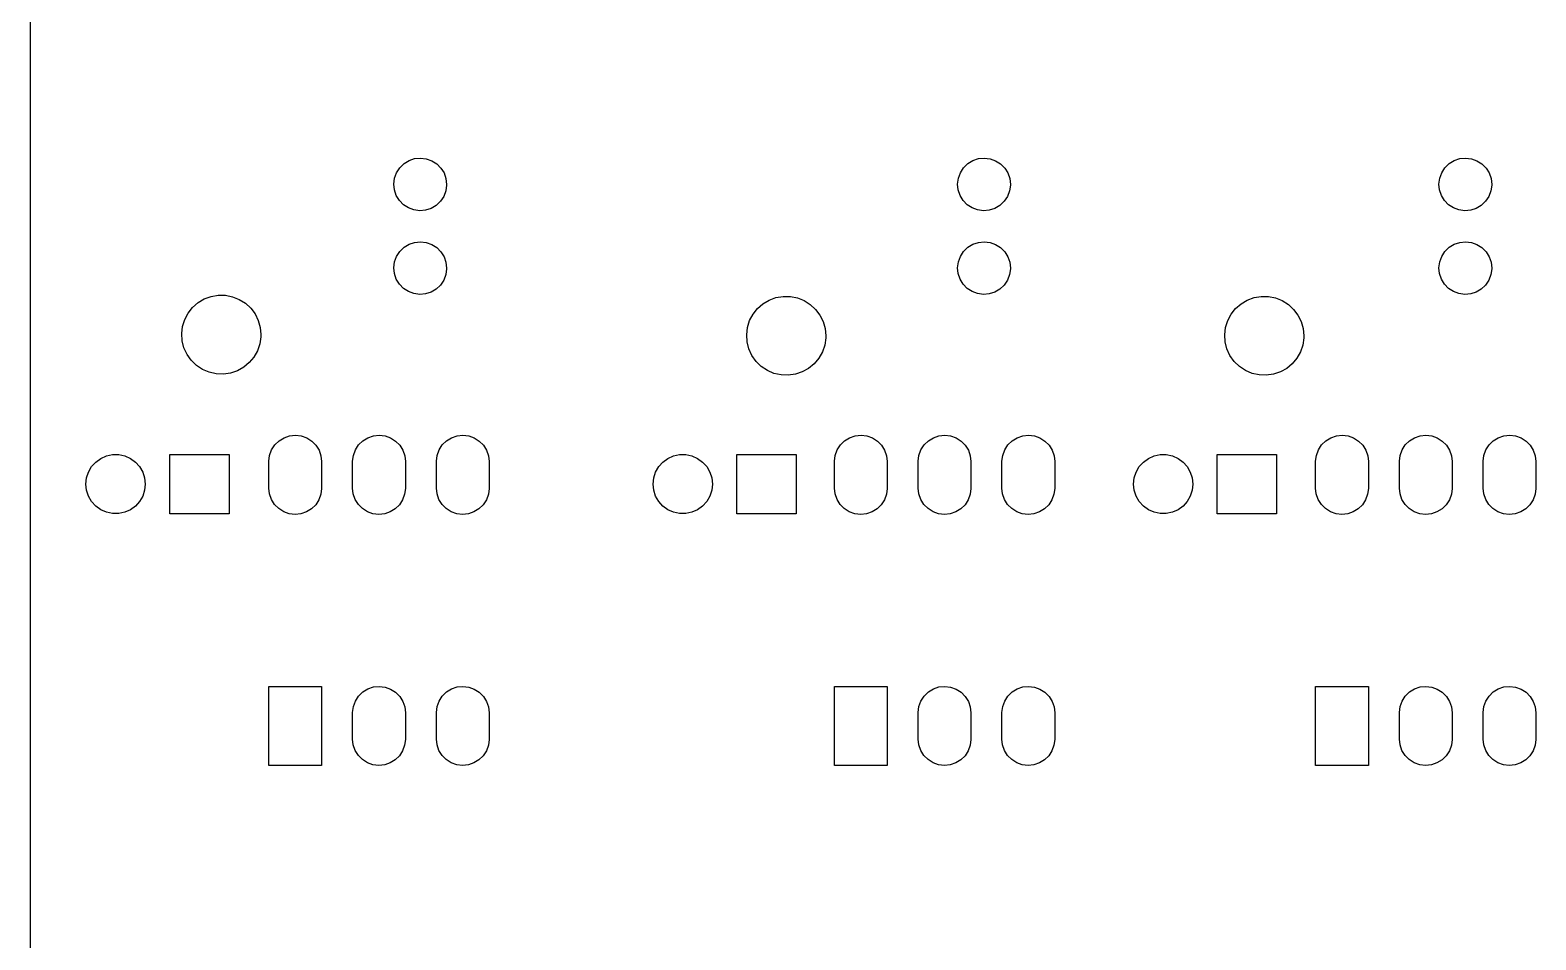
# Model space of a CAD drawing. Extents: x 10 to 287, y -200 to -10.
# Drawn here: x 33.57 to 79.24, y -94.73 to -67.12 of the extents above; entities that cross this region are included whole.
import ezdxf

# ---------------------------------------------------------------- set-up
doc = ezdxf.new("R2010")
doc.units = 0
doc.layers.add('BLACK', color=7, linetype='CONTINUOUS')

msp = doc.modelspace()

# ---------------------------------------------------------------- linework, layer by layer
at = {"layer": 'BLACK', "linetype": 'CONTINUOUS'}
for p, q in [((33.5663, -36.8309), (33.5659, -122.195)), ((44.78, -71.2994), (44.9075, -71.1746)), ((44.9075, -71.1746), (45.0594, -71.0811)), ((45.0594, -71.0811), (45.2282, -71.0237)), ((45.2282, -71.0237), (45.4056, -71.005)), ((45.4056, -71.005), (45.5827, -71.0261)), ((45.5827, -71.0261), (45.7507, -71.086)), ((45.7507, -71.086), (45.9013, -71.1815)), ((45.9013, -71.1815), (46.027, -71.3081)), ((61.88, -71.2994), (62.0075, -71.1746)), ((62.0075, -71.1746), (62.1594, -71.0811)), ((62.1594, -71.0811), (62.3282, -71.0237)), ((62.3282, -71.0237), (62.5056, -71.005)), ((62.5056, -71.005), (62.6827, -71.0261)), ((62.6827, -71.0261), (62.8507, -71.086)), ((62.8507, -71.086), (63.0013, -71.1815)), ((63.0013, -71.1815), (63.127, -71.3081)), ((76.48, -71.2994), (76.6075, -71.1746)), ((76.6075, -71.1746), (76.7594, -71.0811)), ((76.7594, -71.0811), (76.9282, -71.0237)), ((76.9282, -71.0237), (77.1056, -71.005)), ((77.1056, -71.005), (77.2827, -71.0261)), ((77.2827, -71.0261), (77.4507, -71.086)), ((77.4507, -71.086), (77.6013, -71.1815)), ((77.6013, -71.1815), (77.727, -71.3081)), ((44.6001, -71.7938), (44.6224, -71.6169)), ((44.6224, -71.6169), (44.6834, -71.4493)), ((44.6834, -71.4493), (44.78, -71.2994)), ((46.027, -71.3081), (46.1215, -71.4593)), ((46.1215, -71.4593), (46.1801, -71.6278)), ((46.1801, -71.6278), (46.2, -71.805)), ((61.7001, -71.7938), (61.7224, -71.6169)), ((61.7224, -71.6169), (61.7834, -71.4493)), ((61.7834, -71.4493), (61.88, -71.2994)), ((63.127, -71.3081), (63.2215, -71.4593)), ((63.2215, -71.4593), (63.2801, -71.6278)), ((63.2801, -71.6278), (63.3, -71.805)), ((76.3001, -71.7938), (76.3224, -71.6169)), ((76.3224, -71.6169), (76.3834, -71.4493)), ((76.3834, -71.4493), (76.48, -71.2994)), ((77.727, -71.3081), (77.8215, -71.4593)), ((77.8215, -71.4593), (77.8801, -71.6278)), ((77.8801, -71.6278), (77.9, -71.805)), ((44.6175, -71.9713), (44.6001, -71.7938)), ((44.6738, -72.1406), (44.6175, -71.9713)), ((44.7662, -72.2931), (44.6738, -72.1406)), ((46.1749, -72.004), (46.1115, -72.1707)), ((46.1997, -71.8273), (46.1749, -72.004)), ((46.2, -71.805), (46.1997, -71.8273)), ((61.7175, -71.9713), (61.7001, -71.7938)), ((61.7738, -72.1406), (61.7175, -71.9713)), ((61.8662, -72.2931), (61.7738, -72.1406)), ((63.2749, -72.004), (63.2115, -72.1707)), ((63.2997, -71.8273), (63.2749, -72.004)), ((63.3, -71.805), (63.2997, -71.8273)), ((76.3175, -71.9713), (76.3001, -71.7938)), ((76.3738, -72.1406), (76.3175, -71.9713)), ((76.4662, -72.2931), (76.3738, -72.1406)), ((77.8749, -72.004), (77.8115, -72.1707)), ((77.8997, -71.8273), (77.8749, -72.004)), ((77.9, -71.805), (77.8997, -71.8273)), ((44.8901, -72.4214), (44.7662, -72.2931)), ((45.0393, -72.5191), (44.8901, -72.4214)), ((45.2065, -72.5812), (45.0393, -72.5191)), ((45.3832, -72.6048), (45.2065, -72.5812)), ((45.5609, -72.5887), (45.3832, -72.6048)), ((45.7305, -72.5335), (45.5609, -72.5887)), ((45.8837, -72.4422), (45.7305, -72.5335)), ((46.0128, -72.3192), (45.8837, -72.4422)), ((46.1115, -72.1707), (46.0128, -72.3192)), ((61.9901, -72.4214), (61.8662, -72.2931)), ((62.1393, -72.5191), (61.9901, -72.4214)), ((62.3065, -72.5812), (62.1393, -72.5191)), ((62.4832, -72.6048), (62.3065, -72.5812)), ((62.6609, -72.5887), (62.4832, -72.6048)), ((62.8305, -72.5335), (62.6609, -72.5887)), ((62.9837, -72.4422), (62.8305, -72.5335)), ((63.1128, -72.3192), (62.9837, -72.4422)), ((63.2115, -72.1707), (63.1128, -72.3192)), ((76.5901, -72.4214), (76.4662, -72.2931)), ((76.7393, -72.5191), (76.5901, -72.4214)), ((76.9065, -72.5812), (76.7393, -72.5191)), ((77.0832, -72.6048), (76.9065, -72.5812)), ((77.2609, -72.5887), (77.0832, -72.6048)), ((77.4305, -72.5335), (77.2609, -72.5887)), ((77.5837, -72.4422), (77.4305, -72.5335)), ((77.7128, -72.3192), (77.5837, -72.4422)), ((77.8115, -72.1707), (77.7128, -72.3192)), ((44.6224, -74.1569), (44.6834, -73.9893)), ((44.6834, -73.9893), (44.78, -73.8394)), ((44.78, -73.8394), (44.9075, -73.7146)), ((44.9075, -73.7146), (45.0594, -73.6211)), ((45.0594, -73.6211), (45.2282, -73.5637)), ((45.2282, -73.5637), (45.4056, -73.545)), ((45.4056, -73.545), (45.5827, -73.5661)), ((45.5827, -73.5661), (45.7507, -73.626)), ((45.7507, -73.626), (45.9013, -73.7215)), ((45.9013, -73.7215), (46.027, -73.8481)), ((46.027, -73.8481), (46.1215, -73.9993)), ((61.7224, -74.1569), (61.7834, -73.9893)), ((61.7834, -73.9893), (61.88, -73.8394)), ((61.88, -73.8394), (62.0075, -73.7146)), ((62.0075, -73.7146), (62.1594, -73.6211)), ((62.1594, -73.6211), (62.3282, -73.5637)), ((62.3282, -73.5637), (62.5056, -73.545)), ((62.5056, -73.545), (62.6827, -73.5661)), ((62.6827, -73.5661), (62.8507, -73.626)), ((62.8507, -73.626), (63.0013, -73.7215)), ((63.0013, -73.7215), (63.127, -73.8481)), ((63.127, -73.8481), (63.2215, -73.9993)), ((76.3224, -74.1569), (76.3834, -73.9893)), ((76.3834, -73.9893), (76.48, -73.8394)), ((76.48, -73.8394), (76.6075, -73.7146)), ((76.6075, -73.7146), (76.7594, -73.6211)), ((76.7594, -73.6211), (76.9282, -73.5637)), ((76.9282, -73.5637), (77.1056, -73.545)), ((77.1056, -73.545), (77.2827, -73.5661)), ((77.2827, -73.5661), (77.4507, -73.626)), ((77.4507, -73.626), (77.6013, -73.7215)), ((77.6013, -73.7215), (77.727, -73.8481)), ((77.727, -73.8481), (77.8215, -73.9993)), ((44.6001, -74.3338), (44.6224, -74.1569)), ((44.6175, -74.5113), (44.6001, -74.3338)), ((46.1215, -73.9993), (46.1801, -74.1678)), ((46.1997, -74.3673), (46.1749, -74.544)), ((46.1801, -74.1678), (46.2, -74.345)), ((46.2, -74.345), (46.1997, -74.3673)), ((61.7001, -74.3338), (61.7224, -74.1569)), ((61.7175, -74.5113), (61.7001, -74.3338)), ((63.2215, -73.9993), (63.2801, -74.1678)), ((63.2997, -74.3673), (63.2749, -74.544)), ((63.2801, -74.1678), (63.3, -74.345)), ((63.3, -74.345), (63.2997, -74.3673)), ((76.3001, -74.3338), (76.3224, -74.1569)), ((76.3175, -74.5113), (76.3001, -74.3338)), ((77.8215, -73.9993), (77.8801, -74.1678)), ((77.8997, -74.3673), (77.8749, -74.544)), ((77.8801, -74.1678), (77.9, -74.345)), ((77.9, -74.345), (77.8997, -74.3673)), ((44.6738, -74.6806), (44.6175, -74.5113)), ((44.7662, -74.8331), (44.6738, -74.6806)), ((44.8901, -74.9614), (44.7662, -74.8331)), ((46.0128, -74.8592), (45.8837, -74.9822)), ((46.1115, -74.7107), (46.0128, -74.8592)), ((46.1749, -74.544), (46.1115, -74.7107)), ((61.7738, -74.6806), (61.7175, -74.5113)), ((61.8662, -74.8331), (61.7738, -74.6806)), ((61.9901, -74.9614), (61.8662, -74.8331)), ((63.1128, -74.8592), (62.9837, -74.9822)), ((63.2115, -74.7107), (63.1128, -74.8592)), ((63.2749, -74.544), (63.2115, -74.7107)), ((76.3738, -74.6806), (76.3175, -74.5113)), ((76.4662, -74.8331), (76.3738, -74.6806)), ((76.5901, -74.9614), (76.4662, -74.8331)), ((77.7128, -74.8592), (77.5837, -74.9822)), ((77.8115, -74.7107), (77.7128, -74.8592)), ((77.8749, -74.544), (77.8115, -74.7107)), ((38.6587, -75.3938), (38.8475, -75.2816)), ((38.8475, -75.2816), (39.0535, -75.2055)), ((39.0535, -75.2055), (39.2699, -75.1684)), ((39.2699, -75.1684), (39.4895, -75.1712)), ((39.4895, -75.1712), (39.7049, -75.2141)), ((39.7049, -75.2141), (39.9089, -75.2954)), ((39.9089, -75.2954), (40.0946, -75.4126)), ((45.0393, -75.0591), (44.8901, -74.9614)), ((45.2065, -75.1212), (45.0393, -75.0591)), ((45.3832, -75.1448), (45.2065, -75.1212)), ((45.5609, -75.1287), (45.3832, -75.1448)), ((45.7305, -75.0735), (45.5609, -75.1287)), ((45.8837, -74.9822), (45.7305, -75.0735)), ((55.7947, -75.4292), (55.9834, -75.3169)), ((55.9834, -75.3169), (56.1894, -75.2409)), ((56.1894, -75.2409), (56.4058, -75.2037)), ((56.4058, -75.2037), (56.6254, -75.2066)), ((56.6254, -75.2066), (56.8408, -75.2494)), ((56.8408, -75.2494), (57.0448, -75.3308)), ((57.0448, -75.3308), (57.2305, -75.448)), ((62.1393, -75.0591), (61.9901, -74.9614)), ((62.3065, -75.1212), (62.1393, -75.0591)), ((62.4832, -75.1448), (62.3065, -75.1212)), ((62.6609, -75.1287), (62.4832, -75.1448)), ((62.8305, -75.0735), (62.6609, -75.1287)), ((62.9837, -74.9822), (62.8305, -75.0735)), ((70.2947, -75.4292), (70.4834, -75.3169)), ((70.4834, -75.3169), (70.6894, -75.2409)), ((70.6894, -75.2409), (70.9058, -75.2037)), ((70.9058, -75.2037), (71.1254, -75.2066)), ((71.1254, -75.2066), (71.3408, -75.2494)), ((71.3408, -75.2494), (71.5448, -75.3308)), ((71.5448, -75.3308), (71.7305, -75.448)), ((76.7393, -75.0591), (76.5901, -74.9614)), ((76.9065, -75.1212), (76.7393, -75.0591)), ((77.0832, -75.1448), (76.9065, -75.1212)), ((77.2609, -75.1287), (77.0832, -75.1448)), ((77.4305, -75.0735), (77.2609, -75.1287)), ((77.5837, -74.9822), (77.4305, -75.0735)), ((38.2554, -75.9054), (38.3577, -75.7111)), ((38.3577, -75.7111), (38.4936, -75.5386)), ((38.4936, -75.5386), (38.6587, -75.3938)), ((40.0946, -75.4126), (40.2558, -75.5617)), ((40.2558, -75.5617), (40.3872, -75.7377)), ((40.3872, -75.7377), (40.4844, -75.9346)), ((55.3913, -75.9408), (55.4936, -75.7464)), ((55.4936, -75.7464), (55.6296, -75.574)), ((55.6296, -75.574), (55.7947, -75.4292)), ((57.2305, -75.448), (57.3918, -75.597)), ((57.3918, -75.597), (57.5232, -75.773)), ((57.5232, -75.773), (57.6203, -75.97)), ((69.8913, -75.9408), (69.9936, -75.7464)), ((69.9936, -75.7464), (70.1296, -75.574)), ((70.1296, -75.574), (70.2947, -75.4292)), ((71.7305, -75.448), (71.8918, -75.597)), ((71.8918, -75.597), (72.0232, -75.773)), ((72.0232, -75.773), (72.1203, -75.97)), ((38.1645, -76.3332), (38.1903, -76.1152)), ((38.1903, -76.1152), (38.2554, -75.9054)), ((40.4844, -75.9346), (40.544, -76.146)), ((40.544, -76.146), (40.5641, -76.3647)), ((55.3004, -76.3686), (55.3262, -76.1505)), ((55.3262, -76.1505), (55.3913, -75.9408)), ((57.6203, -75.97), (57.6799, -76.1813)), ((57.6799, -76.1813), (57.7, -76.4)), ((69.8004, -76.3686), (69.8262, -76.1505)), ((69.8262, -76.1505), (69.8913, -75.9408)), ((72.1203, -75.97), (72.1799, -76.1813)), ((72.1799, -76.1813), (72.2, -76.4)), ((38.1788, -76.5524), (38.1645, -76.3332)), ((38.2329, -76.7652), (38.1788, -76.5524)), ((40.5309, -76.6448), (40.4603, -76.8527)), ((40.5624, -76.4275), (40.5309, -76.6448)), ((40.5641, -76.3647), (40.5624, -76.4275)), ((55.3148, -76.5877), (55.3004, -76.3686)), ((55.3688, -76.8006), (55.3148, -76.5877)), ((57.6668, -76.6801), (57.5963, -76.8881)), ((57.6984, -76.4628), (57.6668, -76.6801)), ((57.7, -76.4), (57.6984, -76.4628)), ((69.8148, -76.5877), (69.8004, -76.3686)), ((69.8688, -76.8006), (69.8148, -76.5877)), ((72.1668, -76.6801), (72.0963, -76.8881)), ((72.1984, -76.4628), (72.1668, -76.6801)), ((72.2, -76.4), (72.1984, -76.4628)), ((38.3248, -76.9647), (38.2329, -76.7652)), ((38.4516, -77.144), (38.3248, -76.9647)), ((38.6089, -77.2972), (38.4516, -77.144)), ((40.353, -77.0443), (40.2126, -77.2132)), ((40.4603, -76.8527), (40.353, -77.0443)), ((55.4608, -77), (55.3688, -76.8006)), ((55.5875, -77.1793), (55.4608, -77)), ((55.7448, -77.3326), (55.5875, -77.1793)), ((57.489, -77.0797), (57.3485, -77.2485)), ((57.5963, -76.8881), (57.489, -77.0797)), ((69.9608, -77), (69.8688, -76.8006)), ((70.0875, -77.1793), (69.9608, -77)), ((70.2448, -77.3326), (70.0875, -77.1793)), ((71.989, -77.0797), (71.8485, -77.2485)), ((72.0963, -76.8881), (71.989, -77.0797)), ((38.7915, -77.4192), (38.6089, -77.2972)), ((38.9933, -77.5059), (38.7915, -77.4192)), ((39.2074, -77.5544), (38.9933, -77.5059)), ((39.4269, -77.563), (39.2074, -77.5544)), ((39.6442, -77.5315), (39.4269, -77.563)), ((39.8522, -77.4609), (39.6442, -77.5315)), ((40.0438, -77.3536), (39.8522, -77.4609)), ((40.2126, -77.2132), (40.0438, -77.3536)), ((55.9274, -77.4546), (55.7448, -77.3326)), ((56.1292, -77.5413), (55.9274, -77.4546)), ((56.3434, -77.5897), (56.1292, -77.5413)), ((56.5628, -77.5984), (56.3434, -77.5897)), ((56.7801, -77.5668), (56.5628, -77.5984)), ((56.9881, -77.4963), (56.7801, -77.5668)), ((57.1797, -77.389), (56.9881, -77.4963)), ((57.3485, -77.2485), (57.1797, -77.389)), ((70.4274, -77.4546), (70.2448, -77.3326)), ((70.6292, -77.5413), (70.4274, -77.4546)), ((70.8434, -77.5897), (70.6292, -77.5413)), ((71.0628, -77.5984), (70.8434, -77.5897)), ((71.2801, -77.5668), (71.0628, -77.5984)), ((71.4881, -77.4963), (71.2801, -77.5668)), ((71.6797, -77.389), (71.4881, -77.4963)), ((71.8485, -77.2485), (71.6797, -77.389)), ((41.2682, -79.4959), (41.4371, -79.4385)), ((41.4371, -79.4385), (41.6145, -79.4198)), ((41.6145, -79.4198), (41.7915, -79.4409)), ((41.7915, -79.4409), (41.9596, -79.5008)), ((43.8082, -79.4959), (43.9771, -79.4385)), ((43.9771, -79.4385), (44.1545, -79.4198)), ((44.1545, -79.4198), (44.3315, -79.4409)), ((44.3315, -79.4409), (44.4996, -79.5008)), ((46.3482, -79.4959), (46.5171, -79.4385)), ((46.5171, -79.4385), (46.6945, -79.4198)), ((46.6945, -79.4198), (46.8715, -79.4409)), ((46.8715, -79.4409), (47.0396, -79.5008)), ((58.4232, -79.4959), (58.5921, -79.4385)), ((58.5921, -79.4385), (58.7695, -79.4198)), ((58.7695, -79.4198), (58.9465, -79.4409)), ((58.9465, -79.4409), (59.1146, -79.5008)), ((60.9632, -79.4959), (61.1321, -79.4385)), ((61.1321, -79.4385), (61.3095, -79.4198)), ((61.3095, -79.4198), (61.4865, -79.4409)), ((61.4865, -79.4409), (61.6546, -79.5008)), ((63.5032, -79.4959), (63.6721, -79.4385)), ((63.6721, -79.4385), (63.8495, -79.4198)), ((63.8495, -79.4198), (64.0265, -79.4409)), ((64.0265, -79.4409), (64.1946, -79.5008)), ((73.0182, -79.4959), (73.1871, -79.4385)), ((73.1871, -79.4385), (73.3645, -79.4198)), ((73.3645, -79.4198), (73.5415, -79.4409)), ((73.5415, -79.4409), (73.7096, -79.5008)), ((75.5582, -79.4959), (75.7271, -79.4385)), ((75.7271, -79.4385), (75.9045, -79.4198)), ((75.9045, -79.4198), (76.0815, -79.4409)), ((76.0815, -79.4409), (76.2496, -79.5008)), ((78.0982, -79.4959), (78.2671, -79.4385)), ((78.2671, -79.4385), (78.4445, -79.4198)), ((78.4445, -79.4198), (78.6215, -79.4409)), ((78.6215, -79.4409), (78.7896, -79.5008)), ((40.8313, -80.0317), (40.8923, -79.8641)), ((40.8923, -79.8641), (40.9889, -79.7142)), ((40.9889, -79.7142), (41.1163, -79.5894)), ((41.1163, -79.5894), (41.2682, -79.4959)), ((41.9596, -79.5008), (42.1101, -79.5963)), ((42.1101, -79.5963), (42.2358, -79.7229)), ((42.2358, -79.7229), (42.3303, -79.8741)), ((42.3303, -79.8741), (42.389, -80.0426)), ((43.3713, -80.0317), (43.4323, -79.8641)), ((43.4323, -79.8641), (43.5289, -79.7142)), ((43.5289, -79.7142), (43.6563, -79.5894)), ((43.6563, -79.5894), (43.8082, -79.4959)), ((44.4996, -79.5008), (44.6501, -79.5963)), ((44.6501, -79.5963), (44.7758, -79.7229)), ((44.7758, -79.7229), (44.8703, -79.8741)), ((44.8703, -79.8741), (44.929, -80.0426)), ((45.9113, -80.0317), (45.9723, -79.8641)), ((45.9723, -79.8641), (46.0689, -79.7142)), ((46.0689, -79.7142), (46.1963, -79.5894)), ((46.1963, -79.5894), (46.3482, -79.4959)), ((47.0396, -79.5008), (47.1901, -79.5963)), ((47.1901, -79.5963), (47.3158, -79.7229)), ((47.3158, -79.7229), (47.4103, -79.8741)), ((47.4103, -79.8741), (47.469, -80.0426)), ((57.9863, -80.0317), (58.0473, -79.8641)), ((58.0473, -79.8641), (58.1439, -79.7142)), ((58.1439, -79.7142), (58.2713, -79.5894)), ((58.2713, -79.5894), (58.4232, -79.4959)), ((59.1146, -79.5008), (59.2651, -79.5963)), ((59.2651, -79.5963), (59.3908, -79.7229)), ((59.3908, -79.7229), (59.4853, -79.8741)), ((59.4853, -79.8741), (59.544, -80.0426)), ((60.5263, -80.0317), (60.5873, -79.8641)), ((60.5873, -79.8641), (60.6839, -79.7142)), ((60.6839, -79.7142), (60.8113, -79.5894)), ((60.8113, -79.5894), (60.9632, -79.4959)), ((61.6546, -79.5008), (61.8051, -79.5963)), ((61.8051, -79.5963), (61.9308, -79.7229)), ((61.9308, -79.7229), (62.0253, -79.8741)), ((62.0253, -79.8741), (62.084, -80.0426)), ((63.0663, -80.0317), (63.1273, -79.8641)), ((63.1273, -79.8641), (63.2239, -79.7142)), ((63.2239, -79.7142), (63.3513, -79.5894)), ((63.3513, -79.5894), (63.5032, -79.4959)), ((64.1946, -79.5008), (64.3451, -79.5963)), ((64.3451, -79.5963), (64.4708, -79.7229)), ((64.4708, -79.7229), (64.5653, -79.8741)), ((64.5653, -79.8741), (64.624, -80.0426)), ((72.5813, -80.0317), (72.6423, -79.8641)), ((72.6423, -79.8641), (72.7389, -79.7142)), ((72.7389, -79.7142), (72.8663, -79.5894)), ((72.8663, -79.5894), (73.0182, -79.4959)), ((73.7096, -79.5008), (73.8601, -79.5963)), ((73.8601, -79.5963), (73.9858, -79.7229)), ((73.9858, -79.7229), (74.0803, -79.8741)), ((74.0803, -79.8741), (74.139, -80.0426)), ((75.1213, -80.0317), (75.1823, -79.8641)), ((75.1823, -79.8641), (75.2789, -79.7142)), ((75.2789, -79.7142), (75.4063, -79.5894)), ((75.4063, -79.5894), (75.5582, -79.4959)), ((76.2496, -79.5008), (76.4001, -79.5963)), ((76.4001, -79.5963), (76.5258, -79.7229)), ((76.5258, -79.7229), (76.6203, -79.8741)), ((76.6203, -79.8741), (76.679, -80.0426)), ((77.6613, -80.0317), (77.7223, -79.8641)), ((77.7223, -79.8641), (77.8189, -79.7142)), ((77.8189, -79.7142), (77.9463, -79.5894)), ((77.9463, -79.5894), (78.0982, -79.4959)), ((78.7896, -79.5008), (78.9401, -79.5963)), ((78.9401, -79.5963), (79.0658, -79.7229)), ((79.0658, -79.7229), (79.1603, -79.8741)), ((79.1603, -79.8741), (79.219, -80.0426)), ((35.3378, -80.5339), (35.4319, -80.371)), ((35.4319, -80.371), (35.5578, -80.2312)), ((35.5578, -80.2312), (35.71, -80.1206)), ((35.71, -80.1206), (35.8819, -80.044)), ((35.8819, -80.044), (36.0659, -80.0049)), ((36.0659, -80.0049), (36.2541, -80.0049)), ((36.2541, -80.0049), (36.4381, -80.044)), ((36.4381, -80.044), (36.61, -80.1206)), ((36.61, -80.1206), (36.7622, -80.2312)), ((36.7622, -80.2312), (36.8881, -80.371)), ((36.8881, -80.371), (36.9822, -80.5339)), ((37.8, -81.8), (37.8, -80)), ((37.8, -80), (39.6, -80)), ((39.6, -80), (39.6, -81.8)), ((40.8089, -80.2086), (40.8313, -80.0317)), ((40.8089, -80.2198), (40.8089, -80.2086)), ((40.8089, -81.0198), (40.8089, -80.2198)), ((42.389, -80.0426), (42.4089, -80.2198)), ((42.4089, -80.2198), (42.4089, -81.0198)), ((43.3489, -80.2086), (43.3713, -80.0317)), ((43.3489, -80.2198), (43.3489, -80.2086)), ((43.3489, -81.0198), (43.3489, -80.2198)), ((44.929, -80.0426), (44.9489, -80.2198)), ((44.9489, -80.2198), (44.9489, -81.0198)), ((45.8889, -80.2086), (45.9113, -80.0317)), ((45.8889, -80.2198), (45.8889, -80.2086)), ((45.8889, -81.0198), (45.8889, -80.2198)), ((47.469, -80.0426), (47.4889, -80.2198)), ((47.4889, -80.2198), (47.4889, -81.0198)), ((52.5378, -80.5339), (52.6319, -80.371)), ((52.6319, -80.371), (52.7578, -80.2312)), ((52.7578, -80.2312), (52.91, -80.1206)), ((52.91, -80.1206), (53.0819, -80.044)), ((53.0819, -80.044), (53.2659, -80.0049)), ((53.2659, -80.0049), (53.4541, -80.0049)), ((53.4541, -80.0049), (53.6381, -80.044)), ((53.6381, -80.044), (53.81, -80.1206)), ((53.81, -80.1206), (53.9622, -80.2312)), ((53.9622, -80.2312), (54.0881, -80.371)), ((54.0881, -80.371), (54.1822, -80.5339)), ((55, -81.8), (55, -80)), ((55, -80), (56.8, -80)), ((56.8, -80), (56.8, -81.8)), ((57.9639, -80.2086), (57.9863, -80.0317)), ((57.9639, -80.2198), (57.9639, -80.2086)), ((57.9639, -81.0198), (57.9639, -80.2198)), ((59.544, -80.0426), (59.5639, -80.2198)), ((59.5639, -80.2198), (59.5639, -81.0198)), ((60.5039, -80.2086), (60.5263, -80.0317)), ((60.5039, -80.2198), (60.5039, -80.2086)), ((60.5039, -81.0198), (60.5039, -80.2198)), ((62.084, -80.0426), (62.1039, -80.2198)), ((62.1039, -80.2198), (62.1039, -81.0198)), ((63.0439, -80.2086), (63.0663, -80.0317)), ((63.0439, -80.2198), (63.0439, -80.2086)), ((63.0439, -81.0198), (63.0439, -80.2198)), ((64.624, -80.0426), (64.6439, -80.2198)), ((64.6439, -80.2198), (64.6439, -81.0198)), ((67.1128, -80.5339), (67.2069, -80.371)), ((67.2069, -80.371), (67.3328, -80.2312)), ((67.3328, -80.2312), (67.485, -80.1206)), ((67.485, -80.1206), (67.6569, -80.044)), ((67.6569, -80.044), (67.8409, -80.0049)), ((67.8409, -80.0049), (68.0291, -80.0049)), ((68.0291, -80.0049), (68.2131, -80.044)), ((68.2131, -80.044), (68.385, -80.1206)), ((68.385, -80.1206), (68.5372, -80.2312)), ((68.5372, -80.2312), (68.6631, -80.371)), ((68.6631, -80.371), (68.7572, -80.5339)), ((69.575, -81.8), (69.575, -80)), ((69.575, -80), (71.375, -80)), ((71.375, -80), (71.375, -81.8)), ((72.5589, -80.2086), (72.5813, -80.0317)), ((72.5589, -80.2198), (72.5589, -80.2086)), ((72.5589, -81.0198), (72.5589, -80.2198)), ((74.139, -80.0426), (74.1589, -80.2198)), ((74.1589, -80.2198), (74.1589, -81.0198)), ((75.0989, -80.2086), (75.1213, -80.0317)), ((75.0989, -80.2198), (75.0989, -80.2086)), ((75.0989, -81.0198), (75.0989, -80.2198)), ((76.679, -80.0426), (76.6989, -80.2198)), ((76.6989, -80.2198), (76.6989, -81.0198)), ((77.6389, -80.2086), (77.6613, -80.0317)), ((77.6389, -80.2198), (77.6389, -80.2086)), ((77.6389, -81.0198), (77.6389, -80.2198)), ((79.219, -80.0426), (79.2389, -80.2198)), ((79.2389, -80.2198), (79.2389, -81.0198)), ((35.26, -80.9), (35.2797, -80.7129)), ((35.2797, -80.7129), (35.3378, -80.5339)), ((36.9822, -80.5339), (37.0403, -80.7129)), ((37.0403, -80.7129), (37.06, -80.9)), ((52.46, -80.9), (52.4797, -80.7129)), ((52.4797, -80.7129), (52.5378, -80.5339)), ((54.1822, -80.5339), (54.2403, -80.7129)), ((54.2403, -80.7129), (54.26, -80.9)), ((67.035, -80.9), (67.0547, -80.7129)), ((67.0547, -80.7129), (67.1128, -80.5339)), ((68.7572, -80.5339), (68.8153, -80.7129)), ((68.8153, -80.7129), (68.835, -80.9)), ((35.2797, -81.0871), (35.26, -80.9)), ((35.3378, -81.2661), (35.2797, -81.0871)), ((35.4319, -81.429), (35.3378, -81.2661)), ((36.9822, -81.2661), (36.8881, -81.429)), ((37.0403, -81.0871), (36.9822, -81.2661)), ((37.06, -80.9), (37.0403, -81.0871)), ((40.8287, -81.197), (40.8089, -81.0198)), ((40.8874, -81.3655), (40.8287, -81.197)), ((42.3864, -81.2079), (42.3254, -81.3755)), ((42.4088, -81.031), (42.3864, -81.2079)), ((42.4089, -81.0198), (42.4088, -81.031)), ((43.3687, -81.197), (43.3489, -81.0198)), ((43.4274, -81.3655), (43.3687, -81.197)), ((44.9264, -81.2079), (44.8654, -81.3755)), ((44.9488, -81.031), (44.9264, -81.2079)), ((44.9489, -81.0198), (44.9488, -81.031)), ((45.9087, -81.197), (45.8889, -81.0198)), ((45.9674, -81.3655), (45.9087, -81.197)), ((47.4664, -81.2079), (47.4054, -81.3755)), ((47.4888, -81.031), (47.4664, -81.2079)), ((47.4889, -81.0198), (47.4888, -81.031)), ((52.4797, -81.0871), (52.46, -80.9)), ((52.5378, -81.2661), (52.4797, -81.0871)), ((52.6319, -81.429), (52.5378, -81.2661)), ((54.1822, -81.2661), (54.0881, -81.429)), ((54.2403, -81.0871), (54.1822, -81.2661)), ((54.26, -80.9), (54.2403, -81.0871)), ((57.9837, -81.197), (57.9639, -81.0198)), ((58.0424, -81.3655), (57.9837, -81.197)), ((59.5414, -81.2079), (59.4804, -81.3755)), ((59.5638, -81.031), (59.5414, -81.2079)), ((59.5639, -81.0198), (59.5638, -81.031)), ((60.5237, -81.197), (60.5039, -81.0198)), ((60.5824, -81.3655), (60.5237, -81.197)), ((62.0814, -81.2079), (62.0204, -81.3755)), ((62.1038, -81.031), (62.0814, -81.2079)), ((62.1039, -81.0198), (62.1038, -81.031)), ((63.0637, -81.197), (63.0439, -81.0198)), ((63.1224, -81.3655), (63.0637, -81.197)), ((64.6214, -81.2079), (64.5604, -81.3755)), ((64.6438, -81.031), (64.6214, -81.2079)), ((64.6439, -81.0198), (64.6438, -81.031)), ((67.0547, -81.0871), (67.035, -80.9)), ((67.1128, -81.2661), (67.0547, -81.0871)), ((67.2069, -81.429), (67.1128, -81.2661)), ((68.7572, -81.2661), (68.6631, -81.429)), ((68.8153, -81.0871), (68.7572, -81.2661)), ((68.835, -80.9), (68.8153, -81.0871)), ((72.5787, -81.197), (72.5589, -81.0198)), ((72.6374, -81.3655), (72.5787, -81.197)), ((74.1364, -81.2079), (74.0754, -81.3755)), ((74.1588, -81.031), (74.1364, -81.2079)), ((74.1589, -81.0198), (74.1588, -81.031)), ((75.1187, -81.197), (75.0989, -81.0198)), ((75.1774, -81.3655), (75.1187, -81.197)), ((76.6764, -81.2079), (76.6154, -81.3755)), ((76.6988, -81.031), (76.6764, -81.2079)), ((76.6989, -81.0198), (76.6988, -81.031)), ((77.6587, -81.197), (77.6389, -81.0198)), ((77.7174, -81.3655), (77.6587, -81.197)), ((79.2164, -81.2079), (79.1554, -81.3755)), ((79.2388, -81.031), (79.2164, -81.2079)), ((79.2389, -81.0198), (79.2388, -81.031)), ((35.5578, -81.5688), (35.4319, -81.429)), ((35.71, -81.6794), (35.5578, -81.5688)), ((35.8819, -81.756), (35.71, -81.6794)), ((36.61, -81.6794), (36.4381, -81.756)), ((36.7622, -81.5688), (36.61, -81.6794)), ((36.8881, -81.429), (36.7622, -81.5688)), ((40.9819, -81.5167), (40.8874, -81.3655)), ((41.1076, -81.6433), (40.9819, -81.5167)), ((41.2582, -81.7388), (41.1076, -81.6433)), ((41.4262, -81.7987), (41.2582, -81.7388)), ((41.9495, -81.7437), (41.7807, -81.8011)), ((42.1014, -81.6502), (41.9495, -81.7437)), ((42.2288, -81.5254), (42.1014, -81.6502)), ((42.3254, -81.3755), (42.2288, -81.5254)), ((43.5219, -81.5167), (43.4274, -81.3655)), ((43.6476, -81.6433), (43.5219, -81.5167)), ((43.7982, -81.7388), (43.6476, -81.6433)), ((43.9662, -81.7987), (43.7982, -81.7388)), ((44.4895, -81.7437), (44.3207, -81.8011)), ((44.6414, -81.6502), (44.4895, -81.7437)), ((44.7688, -81.5254), (44.6414, -81.6502)), ((44.8654, -81.3755), (44.7688, -81.5254)), ((46.0619, -81.5167), (45.9674, -81.3655)), ((46.1876, -81.6433), (46.0619, -81.5167)), ((46.3382, -81.7388), (46.1876, -81.6433)), ((46.5062, -81.7987), (46.3382, -81.7388)), ((47.0295, -81.7437), (46.8607, -81.8011)), ((47.1814, -81.6502), (47.0295, -81.7437)), ((47.3088, -81.5254), (47.1814, -81.6502)), ((47.4054, -81.3755), (47.3088, -81.5254)), ((52.7578, -81.5688), (52.6319, -81.429)), ((52.91, -81.6794), (52.7578, -81.5688)), ((53.0819, -81.756), (52.91, -81.6794)), ((53.81, -81.6794), (53.6381, -81.756)), ((53.9622, -81.5688), (53.81, -81.6794)), ((54.0881, -81.429), (53.9622, -81.5688)), ((58.1369, -81.5167), (58.0424, -81.3655)), ((58.2626, -81.6433), (58.1369, -81.5167)), ((58.4132, -81.7388), (58.2626, -81.6433)), ((58.5812, -81.7987), (58.4132, -81.7388)), ((59.1045, -81.7437), (58.9357, -81.8011)), ((59.2564, -81.6502), (59.1045, -81.7437)), ((59.3838, -81.5254), (59.2564, -81.6502)), ((59.4804, -81.3755), (59.3838, -81.5254)), ((60.6769, -81.5167), (60.5824, -81.3655)), ((60.8026, -81.6433), (60.6769, -81.5167)), ((60.9532, -81.7388), (60.8026, -81.6433)), ((61.1212, -81.7987), (60.9532, -81.7388)), ((61.6445, -81.7437), (61.4757, -81.8011)), ((61.7964, -81.6502), (61.6445, -81.7437)), ((61.9238, -81.5254), (61.7964, -81.6502)), ((62.0204, -81.3755), (61.9238, -81.5254)), ((63.2169, -81.5167), (63.1224, -81.3655)), ((63.3426, -81.6433), (63.2169, -81.5167)), ((63.4932, -81.7388), (63.3426, -81.6433)), ((63.6612, -81.7987), (63.4932, -81.7388)), ((64.1845, -81.7437), (64.0157, -81.8011)), ((64.3364, -81.6502), (64.1845, -81.7437)), ((64.4638, -81.5254), (64.3364, -81.6502)), ((64.5604, -81.3755), (64.4638, -81.5254)), ((67.3328, -81.5688), (67.2069, -81.429)), ((67.485, -81.6794), (67.3328, -81.5688)), ((67.6569, -81.756), (67.485, -81.6794)), ((68.385, -81.6794), (68.2131, -81.756)), ((68.5372, -81.5688), (68.385, -81.6794)), ((68.6631, -81.429), (68.5372, -81.5688)), ((72.7319, -81.5167), (72.6374, -81.3655)), ((72.8576, -81.6433), (72.7319, -81.5167)), ((73.0082, -81.7388), (72.8576, -81.6433)), ((73.1762, -81.7987), (73.0082, -81.7388)), ((73.6995, -81.7437), (73.5307, -81.8011)), ((73.8514, -81.6502), (73.6995, -81.7437)), ((73.9788, -81.5254), (73.8514, -81.6502)), ((74.0754, -81.3755), (73.9788, -81.5254)), ((75.2719, -81.5167), (75.1774, -81.3655)), ((75.3976, -81.6433), (75.2719, -81.5167)), ((75.5482, -81.7388), (75.3976, -81.6433)), ((75.7162, -81.7987), (75.5482, -81.7388)), ((76.2395, -81.7437), (76.0707, -81.8011)), ((76.3914, -81.6502), (76.2395, -81.7437)), ((76.5188, -81.5254), (76.3914, -81.6502)), ((76.6154, -81.3755), (76.5188, -81.5254)), ((77.8119, -81.5167), (77.7174, -81.3655)), ((77.9376, -81.6433), (77.8119, -81.5167)), ((78.0882, -81.7388), (77.9376, -81.6433)), ((78.2562, -81.7987), (78.0882, -81.7388)), ((78.7795, -81.7437), (78.6107, -81.8011)), ((78.9314, -81.6502), (78.7795, -81.7437)), ((79.0588, -81.5254), (78.9314, -81.6502)), ((79.1554, -81.3755), (79.0588, -81.5254)), ((36.0659, -81.7951), (35.8819, -81.756)), ((36.2541, -81.7951), (36.0659, -81.7951)), ((36.4381, -81.756), (36.2541, -81.7951)), ((39.6, -81.8), (37.8, -81.8)), ((41.6033, -81.8198), (41.4262, -81.7987)), ((41.7807, -81.8011), (41.6033, -81.8198)), ((44.1433, -81.8198), (43.9662, -81.7987)), ((44.3207, -81.8011), (44.1433, -81.8198)), ((46.6833, -81.8198), (46.5062, -81.7987)), ((46.8607, -81.8011), (46.6833, -81.8198)), ((53.2659, -81.7951), (53.0819, -81.756)), ((53.4541, -81.7951), (53.2659, -81.7951)), ((53.6381, -81.756), (53.4541, -81.7951)), ((56.8, -81.8), (55, -81.8)), ((58.7583, -81.8198), (58.5812, -81.7987)), ((58.9357, -81.8011), (58.7583, -81.8198)), ((61.2983, -81.8198), (61.1212, -81.7987)), ((61.4757, -81.8011), (61.2983, -81.8198)), ((63.8383, -81.8198), (63.6612, -81.7987)), ((64.0157, -81.8011), (63.8383, -81.8198)), ((67.8409, -81.7951), (67.6569, -81.756)), ((68.0291, -81.7951), (67.8409, -81.7951)), ((68.2131, -81.756), (68.0291, -81.7951)), ((71.375, -81.8), (69.575, -81.8)), ((73.3533, -81.8198), (73.1762, -81.7987)), ((73.5307, -81.8011), (73.3533, -81.8198)), ((75.8933, -81.8198), (75.7162, -81.7987)), ((76.0707, -81.8011), (75.8933, -81.8198)), ((78.4333, -81.8198), (78.2562, -81.7987)), ((78.6107, -81.8011), (78.4333, -81.8198)), ((40.8089, -89.4398), (40.8089, -87.0398)), ((40.8089, -87.0398), (42.4089, -87.0398)), ((42.4089, -87.0398), (42.4089, -89.4398)), ((43.5289, -87.3342), (43.6563, -87.2094)), ((43.6563, -87.2094), (43.8082, -87.1159)), ((43.8082, -87.1159), (43.9771, -87.0585)), ((43.9771, -87.0585), (44.1545, -87.0398)), ((44.1545, -87.0398), (44.3315, -87.0609)), ((44.3315, -87.0609), (44.4996, -87.1208)), ((44.4996, -87.1208), (44.6501, -87.2163)), ((44.6501, -87.2163), (44.7758, -87.3429)), ((46.0689, -87.3342), (46.1963, -87.2094)), ((46.1963, -87.2094), (46.3482, -87.1159)), ((46.3482, -87.1159), (46.5171, -87.0585)), ((46.5171, -87.0585), (46.6945, -87.0398)), ((46.6945, -87.0398), (46.8715, -87.0609)), ((46.8715, -87.0609), (47.0396, -87.1208)), ((47.0396, -87.1208), (47.1901, -87.2163)), ((47.1901, -87.2163), (47.3158, -87.3429)), ((57.9639, -89.4398), (57.9639, -87.0398)), ((57.9639, -87.0398), (59.5639, -87.0398)), ((59.5639, -87.0398), (59.5639, -89.4398)), ((60.6839, -87.3342), (60.8113, -87.2094)), ((60.8113, -87.2094), (60.9632, -87.1159)), ((60.9632, -87.1159), (61.1321, -87.0585)), ((61.1321, -87.0585), (61.3095, -87.0398)), ((61.3095, -87.0398), (61.4865, -87.0609)), ((61.4865, -87.0609), (61.6546, -87.1208)), ((61.6546, -87.1208), (61.8051, -87.2163)), ((61.8051, -87.2163), (61.9308, -87.3429)), ((63.2239, -87.3342), (63.3513, -87.2094)), ((63.3513, -87.2094), (63.5032, -87.1159)), ((63.5032, -87.1159), (63.6721, -87.0585)), ((63.6721, -87.0585), (63.8495, -87.0398)), ((63.8495, -87.0398), (64.0265, -87.0609)), ((64.0265, -87.0609), (64.1946, -87.1208)), ((64.1946, -87.1208), (64.3451, -87.2163)), ((64.3451, -87.2163), (64.4708, -87.3429)), ((72.5589, -89.4398), (72.5589, -87.0398)), ((72.5589, -87.0398), (74.1589, -87.0398)), ((74.1589, -87.0398), (74.1589, -89.4398)), ((75.2789, -87.3342), (75.4063, -87.2094)), ((75.4063, -87.2094), (75.5582, -87.1159)), ((75.5582, -87.1159), (75.7271, -87.0585)), ((75.7271, -87.0585), (75.9045, -87.0398)), ((75.9045, -87.0398), (76.0815, -87.0609)), ((76.0815, -87.0609), (76.2496, -87.1208)), ((76.2496, -87.1208), (76.4001, -87.2163)), ((76.4001, -87.2163), (76.5258, -87.3429)), ((77.8189, -87.3342), (77.9463, -87.2094)), ((77.9463, -87.2094), (78.0982, -87.1159)), ((78.0982, -87.1159), (78.2671, -87.0585)), ((78.2671, -87.0585), (78.4445, -87.0398)), ((78.4445, -87.0398), (78.6215, -87.0609)), ((78.6215, -87.0609), (78.7896, -87.1208)), ((78.7896, -87.1208), (78.9401, -87.2163)), ((78.9401, -87.2163), (79.0658, -87.3429)), ((43.3489, -87.8286), (43.3713, -87.6517)), ((43.3713, -87.6517), (43.4323, -87.4841)), ((43.4323, -87.4841), (43.5289, -87.3342)), ((44.7758, -87.3429), (44.8703, -87.4941)), ((44.8703, -87.4941), (44.929, -87.6626)), ((44.929, -87.6626), (44.9489, -87.8398)), ((45.8889, -87.8286), (45.9113, -87.6517)), ((45.9113, -87.6517), (45.9723, -87.4841)), ((45.9723, -87.4841), (46.0689, -87.3342)), ((47.3158, -87.3429), (47.4103, -87.4941)), ((47.4103, -87.4941), (47.469, -87.6626)), ((47.469, -87.6626), (47.4889, -87.8398)), ((60.5039, -87.8286), (60.5263, -87.6517)), ((60.5263, -87.6517), (60.5873, -87.4841)), ((60.5873, -87.4841), (60.6839, -87.3342)), ((61.9308, -87.3429), (62.0253, -87.4941)), ((62.0253, -87.4941), (62.084, -87.6626)), ((62.084, -87.6626), (62.1039, -87.8398)), ((63.0439, -87.8286), (63.0663, -87.6517)), ((63.0663, -87.6517), (63.1273, -87.4841)), ((63.1273, -87.4841), (63.2239, -87.3342)), ((64.4708, -87.3429), (64.5653, -87.4941)), ((64.5653, -87.4941), (64.624, -87.6626)), ((64.624, -87.6626), (64.6439, -87.8398)), ((75.0989, -87.8286), (75.1213, -87.6517)), ((75.1213, -87.6517), (75.1823, -87.4841)), ((75.1823, -87.4841), (75.2789, -87.3342)), ((76.5258, -87.3429), (76.6203, -87.4941)), ((76.6203, -87.4941), (76.679, -87.6626)), ((76.679, -87.6626), (76.6989, -87.8398)), ((77.6389, -87.8286), (77.6613, -87.6517)), ((77.6613, -87.6517), (77.7223, -87.4841)), ((77.7223, -87.4841), (77.8189, -87.3342)), ((79.0658, -87.3429), (79.1603, -87.4941)), ((79.1603, -87.4941), (79.219, -87.6626)), ((79.219, -87.6626), (79.2389, -87.8398)), ((43.3489, -87.8398), (43.3489, -87.8286)), ((43.3489, -88.6398), (43.3489, -87.8398)), ((44.9489, -87.8398), (44.9489, -88.6398)), ((45.8889, -87.8398), (45.8889, -87.8286)), ((45.8889, -88.6398), (45.8889, -87.8398)), ((47.4889, -87.8398), (47.4889, -88.6398)), ((60.5039, -87.8398), (60.5039, -87.8286)), ((60.5039, -88.6398), (60.5039, -87.8398)), ((62.1039, -87.8398), (62.1039, -88.6398)), ((63.0439, -87.8398), (63.0439, -87.8286)), ((63.0439, -88.6398), (63.0439, -87.8398)), ((64.6439, -87.8398), (64.6439, -88.6398)), ((75.0989, -87.8398), (75.0989, -87.8286)), ((75.0989, -88.6398), (75.0989, -87.8398)), ((76.6989, -87.8398), (76.6989, -88.6398)), ((77.6389, -87.8398), (77.6389, -87.8286)), ((77.6389, -88.6398), (77.6389, -87.8398)), ((79.2389, -87.8398), (79.2389, -88.6398)), ((43.3687, -88.817), (43.3489, -88.6398)), ((43.4274, -88.9855), (43.3687, -88.817)), ((43.5219, -89.1367), (43.4274, -88.9855)), ((44.8654, -88.9955), (44.7688, -89.1454)), ((44.9264, -88.8279), (44.8654, -88.9955)), ((44.9488, -88.651), (44.9264, -88.8279)), ((44.9489, -88.6398), (44.9488, -88.651)), ((45.9087, -88.817), (45.8889, -88.6398)), ((45.9674, -88.9855), (45.9087, -88.817)), ((46.0619, -89.1367), (45.9674, -88.9855)), ((47.4054, -88.9955), (47.3088, -89.1454)), ((47.4664, -88.8279), (47.4054, -88.9955)), ((47.4888, -88.651), (47.4664, -88.8279)), ((47.4889, -88.6398), (47.4888, -88.651)), ((60.5237, -88.817), (60.5039, -88.6398)), ((60.5824, -88.9855), (60.5237, -88.817)), ((60.6769, -89.1367), (60.5824, -88.9855)), ((62.0204, -88.9955), (61.9238, -89.1454)), ((62.0814, -88.8279), (62.0204, -88.9955)), ((62.1038, -88.651), (62.0814, -88.8279)), ((62.1039, -88.6398), (62.1038, -88.651)), ((63.0637, -88.817), (63.0439, -88.6398)), ((63.1224, -88.9855), (63.0637, -88.817)), ((63.2169, -89.1367), (63.1224, -88.9855)), ((64.5604, -88.9955), (64.4638, -89.1454)), ((64.6214, -88.8279), (64.5604, -88.9955)), ((64.6438, -88.651), (64.6214, -88.8279)), ((64.6439, -88.6398), (64.6438, -88.651)), ((75.1187, -88.817), (75.0989, -88.6398)), ((75.1774, -88.9855), (75.1187, -88.817)), ((75.2719, -89.1367), (75.1774, -88.9855)), ((76.6154, -88.9955), (76.5188, -89.1454)), ((76.6764, -88.8279), (76.6154, -88.9955)), ((76.6988, -88.651), (76.6764, -88.8279)), ((76.6989, -88.6398), (76.6988, -88.651)), ((77.6587, -88.817), (77.6389, -88.6398)), ((77.7174, -88.9855), (77.6587, -88.817)), ((77.8119, -89.1367), (77.7174, -88.9855)), ((79.1554, -88.9955), (79.0588, -89.1454)), ((79.2164, -88.8279), (79.1554, -88.9955)), ((79.2388, -88.651), (79.2164, -88.8279)), ((79.2389, -88.6398), (79.2388, -88.651)), ((42.4089, -89.4398), (40.8089, -89.4398)), ((43.6476, -89.2633), (43.5219, -89.1367)), ((43.7982, -89.3588), (43.6476, -89.2633)), ((43.9662, -89.4187), (43.7982, -89.3588)), ((44.1433, -89.4398), (43.9662, -89.4187)), ((44.3207, -89.4211), (44.1433, -89.4398)), ((44.4895, -89.3637), (44.3207, -89.4211)), ((44.6414, -89.2702), (44.4895, -89.3637)), ((44.7688, -89.1454), (44.6414, -89.2702)), ((46.1876, -89.2633), (46.0619, -89.1367)), ((46.3382, -89.3588), (46.1876, -89.2633)), ((46.5062, -89.4187), (46.3382, -89.3588)), ((46.6833, -89.4398), (46.5062, -89.4187)), ((46.8607, -89.4211), (46.6833, -89.4398)), ((47.0295, -89.3637), (46.8607, -89.4211)), ((47.1814, -89.2702), (47.0295, -89.3637)), ((47.3088, -89.1454), (47.1814, -89.2702)), ((59.5639, -89.4398), (57.9639, -89.4398)), ((60.8026, -89.2633), (60.6769, -89.1367)), ((60.9532, -89.3588), (60.8026, -89.2633)), ((61.1212, -89.4187), (60.9532, -89.3588)), ((61.2983, -89.4398), (61.1212, -89.4187)), ((61.4757, -89.4211), (61.2983, -89.4398)), ((61.6445, -89.3637), (61.4757, -89.4211)), ((61.7964, -89.2702), (61.6445, -89.3637)), ((61.9238, -89.1454), (61.7964, -89.2702)), ((63.3426, -89.2633), (63.2169, -89.1367)), ((63.4932, -89.3588), (63.3426, -89.2633)), ((63.6612, -89.4187), (63.4932, -89.3588)), ((63.8383, -89.4398), (63.6612, -89.4187)), ((64.0157, -89.4211), (63.8383, -89.4398)), ((64.1845, -89.3637), (64.0157, -89.4211)), ((64.3364, -89.2702), (64.1845, -89.3637)), ((64.4638, -89.1454), (64.3364, -89.2702)), ((74.1589, -89.4398), (72.5589, -89.4398)), ((75.3976, -89.2633), (75.2719, -89.1367)), ((75.5482, -89.3588), (75.3976, -89.2633)), ((75.7162, -89.4187), (75.5482, -89.3588)), ((75.8933, -89.4398), (75.7162, -89.4187)), ((76.0707, -89.4211), (75.8933, -89.4398)), ((76.2395, -89.3637), (76.0707, -89.4211)), ((76.3914, -89.2702), (76.2395, -89.3637)), ((76.5188, -89.1454), (76.3914, -89.2702)), ((77.9376, -89.2633), (77.8119, -89.1367)), ((78.0882, -89.3588), (77.9376, -89.2633)), ((78.2562, -89.4187), (78.0882, -89.3588)), ((78.4333, -89.4398), (78.2562, -89.4187)), ((78.6107, -89.4211), (78.4333, -89.4398)), ((78.7795, -89.3637), (78.6107, -89.4211)), ((78.9314, -89.2702), (78.7795, -89.3637)), ((79.0588, -89.1454), (78.9314, -89.2702))]:
    msp.add_line(p, q, dxfattribs=at)

doc.saveas('drawing.dxf')
